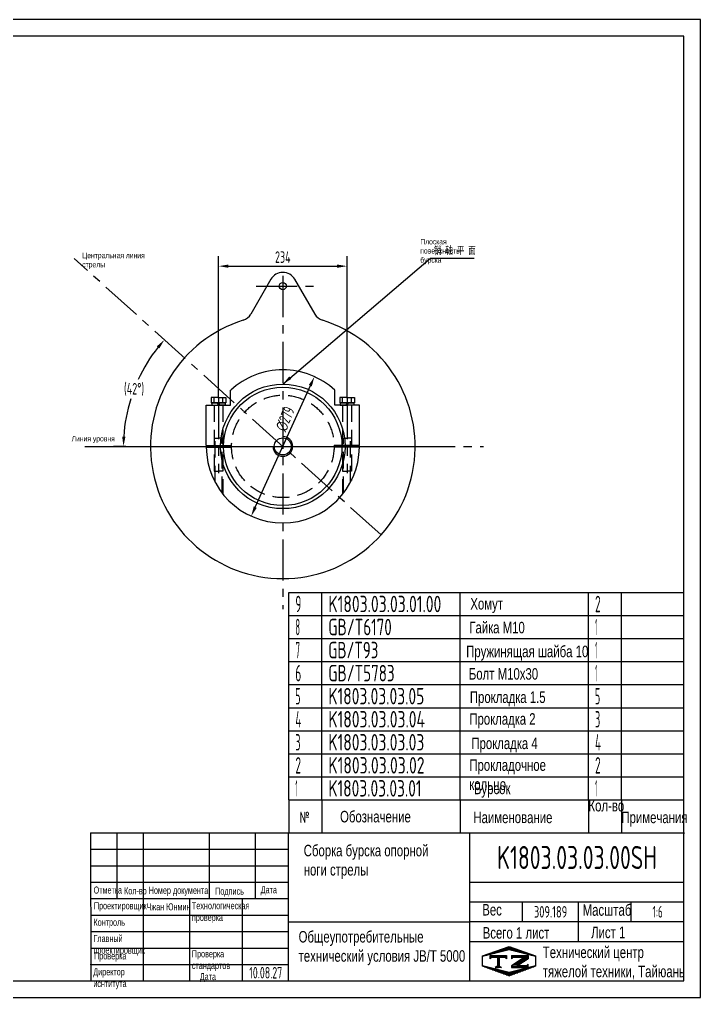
# Model space of a CAD drawing. Header units: millimetres. Extents: x 0 to 2520, y 0 to 1782.
# Drawn here: x 1279 to 2520, y 0 to 1782 of the extents above; entities that cross this region are included whole.
import ezdxf
from ezdxf.enums import TextEntityAlignment as Align

# ---------------------------------------------------------------- set-up
doc = ezdxf.new("R2010")
doc.units = ezdxf.units.MM
doc.header["$LTSCALE"] = 60
doc.linetypes.add('F', pattern=[0.75, 0.5, -0.25])
doc.linetypes.add('G', pattern=[2, 1.25, -0.25, 0.25, -0.25])
for name, color, linetype in [('01', 7, 'Continuous'), ('02', 1, 'Continuous'), ('04', 2, 'F'), ('05', 4, 'G'), ('08', 1, 'Continuous'), ('11', 3, 'Continuous'), ('THICK', 7, 'Continuous')]:
    doc.layers.add(name, color=color, linetype=linetype)
doc.styles.get("Standard").update_dxf_attribs({"font": 'isocp', "width": 0.707, "bigfont": 'intecad.shx'})
doc.dimstyles.new('INTE', dxfattribs={"dimscale": 6, "dimtxt": 3.5, "dimasz": 3, "dimexe": 3, "dimexo": 0, "dimgap": 1, "dimtad": 1, "dimdec": 0, "dimdsep": 46, "dimtxsty": 'Standard', "dimcen": 0, "dimclrd": 1, "dimclre": 1, "dimclrt": 3, "dimaunit": 1, "dimadec": 0, "dimazin": 0, "dimtfac": 1, "dimtmove": 0, "dimatfit": 0, "dimfxl": 1, "dimarcsym": 0})
doc.dimstyles.new('INTE$2', dxfattribs={"dimscale": 6, "dimtxt": 3.5, "dimasz": 3, "dimexe": 3, "dimexo": 0, "dimgap": 1, "dimtad": 1, "dimtih": 1, "dimtoh": 1, "dimdec": 0, "dimdsep": 46, "dimtxsty": 'Standard', "dimcen": 0, "dimclrd": 1, "dimclre": 1, "dimclrt": 3, "dimaunit": 1, "dimadec": 0, "dimazin": 0, "dimtfac": 1, "dimtmove": 0, "dimatfit": 0, "dimfxl": 1, "dimarcsym": 0})

# ---------------------------------------------------------------- blocks, each defined once
blk = doc.blocks.new('*D5')
at = {"layer": '08', "color": 1, "lineweight": -2}
blk.add_line((1473.3, 1004.2), (1450.8, 1004.2), dxfattribs=at)
for start, end in [(141.5535, 155.2394), (162.668, 176.4465)]:
    blk.add_arc((1759.1, 1004.2), 290.3, start, end, dxfattribs=at)
at = {"layer": '08', "color": 1}
for points in [[(1529.5, 1186.6), (1534.1, 1182.7), (1543.4, 1198.4)], [(1472.4, 1022.1), (1466.4, 1022.2), (1468.8, 1004.2)]]:
    blk.add_solid(points, dxfattribs=at)
at = {"layer": 'Defpoints', "color": 0}
for p in [(1378.7, 1346.7), (1502.8, 1140.4), (1473.3, 1004.2), (2069.8, 1004.2), (1938.2, 842.9)]:
    blk.add_point(p, dxfattribs=at)
at = {"layer": '08', "color": 3, "insert": (1488.1, 1108.2), "char_height": 21, "attachment_point": 5}
blk.add_mtext('(42°)', dxfattribs=at)
blk = doc.blocks.new('*D14')
at = {"layer": '08', "color": 1, "lineweight": -2}
for p, q in [((1642.1, 1092.2), (1642.1, 1350.6)), ((1876.1, 1092.2), (1876.1, 1350.6)), ((1660.1, 1332.6), (1858.1, 1332.6))]:
    blk.add_line(p, q, dxfattribs=at)
at = {"layer": '08', "color": 1}
for points in [[(1660.1, 1335.6), (1660.1, 1329.6), (1642.1, 1332.6)], [(1858.1, 1335.6), (1858.1, 1329.6), (1876.1, 1332.6)]]:
    blk.add_solid(points, dxfattribs=at)
at = {"layer": 'Defpoints', "color": 0}
for p in [(1876.1, 1332.6), (1642.1, 1092.2), (1876.1, 1092.2)]:
    blk.add_point(p, dxfattribs=at)
at = {"layer": '08', "color": 3, "insert": (1759.1, 1349.1), "char_height": 21, "attachment_point": 5}
blk.add_mtext('234', dxfattribs=at)
blk = doc.blocks.new('*U17')
at = {"layer": '01'}
for p, q in [((-12.2, 4.1), (-12.2, 0)), ((0, 4.1), (-12.2, 4.1)), ((-12.2, 0), (0, 0)), ((0, 0), (-2.4, 4.1)), ((0, 4.1), (2.4, 0)), ((0, 4.1), (12.2, 4.1)), ((12.2, 0), (0, 0)), ((12.2, 4.1), (12.2, 0))]:
    blk.add_line(p, q, dxfattribs=at)
at = {"layer": '05'}
blk.add_line((0, 6.2), (0, -2.1), dxfattribs=at)
blk = doc.blocks.new('*D18')
at = {"layer": '08', "color": 1, "lineweight": -2}
blk.add_line((1708.9, 893.5), (1809.3, 1114.9), dxfattribs=at)
at = {"layer": '08', "color": 1}
for points in [[(1806.5, 1116.1), (1812, 1113.6), (1816.7, 1131.2)], [(1706.2, 894.7), (1711.7, 892.2), (1701.5, 877.1)]]:
    blk.add_solid(points, dxfattribs=at)
at = {"layer": 'Defpoints', "color": 0}
for p in [(1816.7, 1131.2), (1701.5, 877.1)]:
    blk.add_point(p, dxfattribs=at)
at = {"layer": '08', "color": 3, "insert": (1763.7, 1054.2), "char_height": 21, "attachment_point": 5, "rotation": 65.6237}
blk.add_mtext('∅279', dxfattribs=at)
blk = doc.blocks.new('*U37')
at = {"layer": '01'}
for points in [[(415, 292), (25, 292)], [(415, 5), (415, 292)], [(25, 5), (415, 5)]]:
    blk.add_lwpolyline(points, dxfattribs=at)
at = {"layer": '02'}
for points in [[(420, 297), (0, 297)], [(420, 0), (420, 297)], [(0, 0), (420, 0)]]:
    blk.add_lwpolyline(points, dxfattribs=at)
blk = doc.blocks.new('*U40')
at = {"layer": '01'}
for p, q in [((0, -42), (0, 0)), ((720, -42), (720, 0))]:
    blk.add_line(p, q, dxfattribs=at)
at = {"layer": '02'}
for p, q in [((0, 0), (60, 0)), ((60, -42), (60, 0)), ((60, 0), (312, 0)), ((312, -42), (312, 0)), ((312, 0), (546, 0)), ((546, -42), (546, 0)), ((546, 0), (606, 0)), ((606, -42), (606, 0)), ((606, 0), (720, 0))]:
    blk.add_line(p, q, dxfattribs=at)
blk = doc.blocks.new('*U41')
at = {"layer": '01'}
for p, q in [((0, -42), (0, 0)), ((720, -42), (720, 0))]:
    blk.add_line(p, q, dxfattribs=at)
at = {"layer": '02'}
for p, q in [((0, 0), (60, 0)), ((60, -42), (60, 0)), ((60, 0), (312, 0)), ((312, -42), (312, 0)), ((312, 0), (546, 0)), ((546, -42), (546, 0)), ((546, 0), (606, 0)), ((606, -42), (606, 0)), ((606, 0), (720, 0))]:
    blk.add_line(p, q, dxfattribs=at)
blk = doc.blocks.new('*U42')
at = {"layer": '01'}
for p, q in [((0, -42), (0, 0)), ((720, -42), (720, 0))]:
    blk.add_line(p, q, dxfattribs=at)
at = {"layer": '02'}
for p, q in [((0, 0), (60, 0)), ((60, -42), (60, 0)), ((60, 0), (312, 0)), ((312, -42), (312, 0)), ((312, 0), (546, 0)), ((546, -42), (546, 0)), ((546, 0), (606, 0)), ((606, -42), (606, 0)), ((606, 0), (720, 0))]:
    blk.add_line(p, q, dxfattribs=at)
blk = doc.blocks.new('*U43')
at = {"layer": '01'}
for p, q in [((0, -42), (0, 0)), ((720, -42), (720, 0))]:
    blk.add_line(p, q, dxfattribs=at)
at = {"layer": '02'}
for p, q in [((0, 0), (60, 0)), ((60, -42), (60, 0)), ((60, 0), (312, 0)), ((312, -42), (312, 0)), ((312, 0), (546, 0)), ((546, -42), (546, 0)), ((546, 0), (606, 0)), ((606, -42), (606, 0)), ((606, 0), (720, 0))]:
    blk.add_line(p, q, dxfattribs=at)
blk = doc.blocks.new('*U44')
at = {"layer": '01'}
for p, q in [((0, -42), (0, 0)), ((720, -42), (720, 0))]:
    blk.add_line(p, q, dxfattribs=at)
at = {"layer": '02'}
for p, q in [((0, 0), (60, 0)), ((60, -42), (60, 0)), ((60, 0), (312, 0)), ((312, -42), (312, 0)), ((312, 0), (546, 0)), ((546, -42), (546, 0)), ((546, 0), (606, 0)), ((606, -42), (606, 0)), ((606, 0), (720, 0))]:
    blk.add_line(p, q, dxfattribs=at)
blk = doc.blocks.new('*U45')
at = {"layer": '01'}
for p, q in [((0, -42), (0, 0)), ((720, -42), (720, 0))]:
    blk.add_line(p, q, dxfattribs=at)
at = {"layer": '02'}
for p, q in [((0, 0), (60, 0)), ((60, -42), (60, 0)), ((60, 0), (312, 0)), ((312, -42), (312, 0)), ((312, 0), (546, 0)), ((546, -42), (546, 0)), ((546, 0), (606, 0)), ((606, -42), (606, 0)), ((606, 0), (720, 0))]:
    blk.add_line(p, q, dxfattribs=at)
blk = doc.blocks.new('*U46')
at = {"layer": '01'}
for p, q in [((0, -42), (0, 0)), ((720, -42), (720, 0))]:
    blk.add_line(p, q, dxfattribs=at)
at = {"layer": '02'}
for p, q in [((0, 0), (60, 0)), ((60, -42), (60, 0)), ((60, 0), (312, 0)), ((312, -42), (312, 0)), ((312, 0), (546, 0)), ((546, -42), (546, 0)), ((546, 0), (606, 0)), ((606, -42), (606, 0)), ((606, 0), (720, 0))]:
    blk.add_line(p, q, dxfattribs=at)
blk = doc.blocks.new('*U47')
at = {"layer": '01'}
for p, q in [((0, -42), (0, 0)), ((720, -42), (720, 0))]:
    blk.add_line(p, q, dxfattribs=at)
at = {"layer": '02'}
for p, q in [((0, 0), (60, 0)), ((60, -42), (60, 0)), ((60, 0), (312, 0)), ((312, -42), (312, 0)), ((312, 0), (546, 0)), ((546, -42), (546, 0)), ((546, 0), (606, 0)), ((606, -42), (606, 0)), ((606, 0), (720, 0))]:
    blk.add_line(p, q, dxfattribs=at)
blk = doc.blocks.new('*U48')
at = {"layer": '01'}
for p, q in [((0, -42), (0, 0)), ((0, 0), (60, 0)), ((60, 0), (312, 0)), ((312, 0), (546, 0)), ((546, 0), (606, 0)), ((606, 0), (720, 0)), ((720, -42), (720, 0))]:
    blk.add_line(p, q, dxfattribs=at)
at = {"layer": '02'}
for p, q in [((60, -42), (60, 0)), ((312, -42), (312, 0)), ((546, -42), (546, 0)), ((606, -42), (606, 0))]:
    blk.add_line(p, q, dxfattribs=at)
blk = doc.blocks.new('*X58')
at = {"color": 0}
for p, q in [((127.06, 7.8), (132.06, 7.8)), ((127.06, 7.5), (132.06, 7.5)), ((127.06, 7.2), (127.32, 7.2)), ((128.77, 6), (130.57, 6)), ((129.23, 6.3), (131.04, 6.3)), ((129.7, 6.6), (131.51, 6.6)), ((130.16, 6.9), (131.98, 6.9)), ((130.62, 7.2), (132.06, 7.2)), ((127.84, 5.4), (129.64, 5.4)), ((128.3, 5.7), (130.1, 5.7))]:
    blk.add_line(p, q, dxfattribs=at)
blk = doc.blocks.new('*X59')
at = {"color": 0}
for p, q in [((127.06, 4.8), (132.06, 4.8)), ((127.06, 4.5), (132.06, 4.5)), ((131.84, 5.1), (132.06, 5.1))]:
    blk.add_line(p, q, dxfattribs=at)
blk = doc.blocks.new('*X57')
at = {"color": 0}
for p, q in [((122.34, 4.5), (123.72, 4.5)), ((122.82, 4.8), (123.24, 4.8))]:
    blk.add_line(p, q, dxfattribs=at)
blk = doc.blocks.new('*X56')
at = {"color": 0}
for p, q in [((120.53, 7.8), (125.53, 7.8)), ((120.53, 7.5), (125.53, 7.5)), ((120.53, 7.2), (120.79, 7.2)), ((125.27, 7.2), (125.53, 7.2))]:
    blk.add_line(p, q, dxfattribs=at)
blk = doc.blocks.new('*X55')
at = {"color": 0}
for p, q in [((121.52, 9), (123.12, 9)), ((122.38, 9.3), (124.32, 9.3)), ((123.24, 9.6), (125.52, 9.6)), ((124.1, 9.9), (128.52, 9.9)), ((124.97, 10.2), (127.67, 10.2)), ((125.83, 10.5), (126.82, 10.5)), ((127.02, 9.6), (129.37, 9.6)), ((128.22, 9.3), (130.22, 9.3)), ((129.42, 9), (131.07, 9)), ((118.22, 7.8), (118.32, 7.8)), ((118.22, 7.5), (118.27, 7.5)), ((118.22, 7.2), (118.27, 7.2)), ((118.22, 6.9), (118.27, 6.9)), ((118.22, 6.6), (118.27, 6.6)), ((118.22, 6.3), (118.27, 6.3)), ((118.22, 6), (118.27, 6)), ((118.94, 8.1), (119.52, 8.1)), ((119.8, 8.4), (120.72, 8.4)), ((120.66, 8.7), (121.92, 8.7)), ((130.62, 8.7), (131.92, 8.7)), ((131.82, 8.4), (132.77, 8.4)), ((133.02, 8.1), (133.62, 8.1)), ((134.22, 7.8), (134.32, 7.8)), ((134.27, 7.5), (134.32, 7.5)), ((134.27, 7.2), (134.32, 7.2)), ((134.27, 6.9), (134.32, 6.9)), ((134.27, 6.6), (134.32, 6.6)), ((134.27, 6.3), (134.32, 6.3)), ((134.27, 6), (134.32, 6)), ((118.22, 5.7), (118.27, 5.7)), ((118.22, 5.4), (118.27, 5.4)), ((118.22, 5.1), (118.27, 5.1)), ((118.22, 4.8), (118.27, 4.8)), ((118.79, 4.5), (119.42, 4.5)), ((119.61, 4.2), (120.62, 4.2)), ((120.43, 3.9), (121.82, 3.9)), ((121.26, 3.6), (123.02, 3.6)), ((122.08, 3.3), (124.22, 3.3)), ((122.91, 3), (125.42, 3)), ((127.12, 3), (129.7, 3)), ((128.32, 3.3), (130.51, 3.3)), ((129.52, 3.6), (131.32, 3.6)), ((130.72, 3.9), (132.14, 3.9)), ((131.92, 4.2), (132.95, 4.2)), ((133.12, 4.5), (133.76, 4.5)), ((134.27, 5.7), (134.32, 5.7)), ((134.27, 5.4), (134.32, 5.4)), ((134.27, 5.1), (134.32, 5.1)), ((134.27, 4.8), (134.32, 4.8)), ((123.73, 2.7), (128.89, 2.7)), ((124.55, 2.4), (128.07, 2.4)), ((125.38, 2.1), (127.26, 2.1)), ((126.2, 1.8), (126.45, 1.8))]:
    blk.add_line(p, q, dxfattribs=at)

msp = doc.modelspace()

# ---------------------------------------------------------------- linework, layer by layer
for p, q in [((1737.4, 1308.7), (1700.9, 1245.4)), ((1780.7, 1308.7), (1817.3, 1245.4)), ((1759.1, 1117.7), (1759.1, 1117.7))]:
    msp.add_line(p, q)
msp.add_circle((1759.1, 1296.2), 6.5)
for centre, start, end in [((1759.1, 1296.2), 30, 150), ((1679.3, 1257.9), 287.4631, 330), ((1838.9, 1257.9), 210, 252.5369)]:
    msp.add_arc(centre, 25, start, end)
at = {"layer": '01', "color": 7, "linetype": 'Continuous'}
for p, q in [((1664.1, 1079.2), (1664.1, 1106.4)), ((1854.1, 1079.2), (1854.1, 1106.4)), ((1619.6, 1079.2), (1664.1, 1079.2)), ((1619.6, 1005.7), (1619.6, 1079.2)), ((1898.6, 1079.2), (1854.1, 1079.2)), ((1898.6, 1005.7), (1898.6, 1079.2))]:
    msp.add_line(p, q, dxfattribs=at)
at = {"layer": '01'}
for p, q in [((1628.7, 1093.3), (1628.7, 1083.3)), ((1642.1, 1093.3), (1628.7, 1093.3)), ((1634.1, 1083.3), (1634.1, 1093.3)), ((1642.1, 1093.3), (1655.5, 1093.3)), ((1650.1, 1083.3), (1650.1, 1093.3)), ((1655.5, 1093.3), (1655.5, 1083.3)), ((1862.7, 1093.3), (1862.7, 1083.3)), ((1876.1, 1093.3), (1862.7, 1093.3)), ((1868.1, 1083.3), (1868.1, 1093.3)), ((1876.1, 1093.3), (1889.5, 1093.3)), ((1884.1, 1083.3), (1884.1, 1093.3)), ((1889.5, 1093.3), (1889.5, 1083.3)), ((1628.7, 1083.3), (1642.1, 1083.3)), ((1655.5, 1083.3), (1642.1, 1083.3)), ((1862.7, 1083.3), (1876.1, 1083.3)), ((1889.5, 1083.3), (1876.1, 1083.3)), ((1619.6, 1005.7), (1665.6, 1005.7)), ((1619.6, 1002.7), (1665.6, 1002.7)), ((1898.6, 1005.7), (1852.6, 1005.7)), ((1898.6, 1002.7), (1852.6, 1002.7)), ((1770, 360), (2490, 360)), ((1770, 360), (1770, 300.1)), ((1830, 360), (1830, 300.1)), ((2082, 360), (2082, 300.1)), ((2316, 360), (2316, 300.1)), ((2376, 360), (2376, 300.1))]:
    msp.add_line(p, q, dxfattribs=at)
for radius in [113.5, 107.8]:
    msp.add_circle((1759.1, 1004.2), radius, dxfattribs=at)
at = {"layer": '01', "color": 7, "linetype": 'Continuous'}
msp.add_circle((1759.1, 1004.2), 15.5, dxfattribs=at)
for radius, start, end in [(241, 107.4631, 72.5369), (139.5, 90, 132.9092), (139.5, 47.0908, 90), (139.5, 180.5748, 270), (139.5, 270, 359.4252)]:
    msp.add_arc((1759.1, 1004.2), radius, start, end, dxfattribs=at)
at = {"layer": '01'}
for p in [(2490, 300), (2490, 298.8)]:
    msp.add_point(p, dxfattribs=at)
at = {"layer": '02', "color": 1, "linetype": 'Continuous'}
msp.add_arc((1759.1, 1004.2), 18, 180, 90, dxfattribs=at)
at = {"layer": '04', "color": 2, "linetype": 'F'}
for p, q in [((1634.1, 1079.2), (1634.1, 942.1)), ((1650.1, 1079.2), (1650.1, 917)), ((1868.1, 1079.2), (1868.1, 917)), ((1884.1, 1079.2), (1884.1, 942.1)), ((1634.1, 1019.3), (1642.1, 1019.3)), ((1635.7, 939), (1635.7, 1019.3)), ((1650.1, 1019.3), (1642.1, 1019.3)), ((1648.5, 919.1), (1648.5, 1019.3)), ((1868.1, 1019.3), (1876.1, 1019.3)), ((1869.7, 919.1), (1869.7, 1019.3)), ((1884.1, 1019.3), (1876.1, 1019.3)), ((1882.5, 939), (1882.5, 1019.3)), ((1634.1, 959.2), (1642.1, 959.2)), ((1650.1, 959.2), (1642.1, 959.2)), ((1868.1, 959.2), (1876.1, 959.2)), ((1884.1, 959.2), (1876.1, 959.2))]:
    msp.add_line(p, q, dxfattribs=at)
msp.add_circle((1759.1, 1004.2), 93.4, dxfattribs=at)
at = {"layer": '05', "color": 142, "linetype": 'G'}
msp.add_line((1938.2, 842.9), (1378.7, 1346.7), dxfattribs=at)
at = {"layer": '05'}
for p, q in [((1759.1, 1314.8), (1759.1, 707.8)), ((1710.3, 1296.2), (1819.4, 1296.2)), ((1642.1, 1092.2), (1642.1, 955.6)), ((1876.1, 1092.2), (1876.1, 955.6)), ((1398.4, 1004.2), (2124.5, 1004.2)), ((1473.3, 1004.2), (2069.8, 1004.2))]:
    msp.add_line(p, q, dxfattribs=at)
at = {"layer": 'THICK'}
for p, q in [((1408.7, 300.1), (1409.5, 30)), ((1408.7, 300.1), (2490, 300.1)), ((1457.5, 300), (1457.5, 300.1)), ((1457.5, 180.1), (1457.5, 300.1)), ((1505.5, 30), (1505.5, 300.1)), ((1625.6, 180.1), (1625.6, 300.1)), ((1709.6, 180.1), (1709.6, 300.1)), ((1769.6, 30), (1769.6, 300.1)), ((2099.8, 30), (2099.8, 300.1)), ((2490, 30), (2490, 300.1)), ((1409.5, 210.1), (1769.6, 210.1)), ((2099.8, 210.1), (2490, 210.1)), ((1409.5, 180.1), (1769.6, 180.1)), ((1589.6, 30), (1589.6, 180.1)), ((1685.6, 30), (1685.6, 180.1)), ((2099.8, 174.1), (2490, 174.1)), ((2195.9, 138.1), (2195.9, 174.1)), ((2297.9, 102), (2297.9, 174.1)), ((2394, 138.1), (2394, 174.1)), ((1769.6, 137.5), (2099.8, 137.5)), ((2099.8, 138.1), (2490, 138.1)), ((2099.8, 102), (2490, 102)), ((1409.5, 30), (2490, 30))]:
    msp.add_line(p, q, dxfattribs=at)
at = {"layer": 'THICK', "color": 3}
for p, q in [((1409.5, 270.1), (1769.6, 270.1)), ((1409.5, 240.1), (1769.6, 240.1)), ((1409.5, 150.1), (1769.6, 150.1)), ((1409.5, 120), (1769.6, 120)), ((1409.5, 90), (1769.6, 90)), ((2122.9, 75.7), (2171.6, 92.6)), ((2171.6, 92.6), (2219.6, 75.7)), ((2122.9, 56.8), (2122.9, 75.7)), ((2123.2, 75.3), (2171.3, 87.3)), ((2123.2, 57.3), (2123.2, 75.3)), ((2136.8, 70.2), (2136.8, 76.2)), ((2136.8, 76.2), (2166.8, 76.2)), ((2139.8, 73.2), (2136.8, 70.2)), ((2163.8, 73.2), (2139.8, 73.2)), ((2150.5, 73.2), (2150.5, 56.8)), ((2151.8, 73.2), (2151.8, 56.8)), ((2153.3, 73.2), (2153.3, 56.8)), ((2166.8, 70.2), (2163.8, 73.2)), ((2166.8, 76.2), (2166.8, 70.2)), ((2171.3, 87.3), (2219.3, 75.3)), ((2176, 76.2), (2176, 70.2)), ((2176, 76.2), (2206, 76.2)), ((2176, 70.2), (2179, 73.2)), ((2199.7, 73.2), (2176, 57.9)), ((2179, 73.2), (2199.7, 73.2)), ((2206, 76.2), (2206, 70.2)), ((2219.3, 75.3), (2219.3, 57.3)), ((2219.6, 75.7), (2219.6, 56.8)), ((1409.5, 60), (1769.6, 60)), ((2171.6, 39.1), (2122.9, 56.8)), ((2171.3, 45.3), (2123.2, 57.3)), ((2151.8, 58.2), (2146, 54.5)), ((2146, 54.5), (2151.8, 54.5)), ((2151.8, 58.2), (2157.6, 54.5)), ((2157.6, 54.5), (2151.8, 54.5)), ((2219.3, 57.3), (2171.3, 45.3)), ((2219.6, 56.8), (2171.6, 39.1)), ((2176, 57.9), (2176, 54.5)), ((2176, 54.5), (2206, 54.5)), ((2190.7, 60.4), (2186.1, 57.5)), ((2203, 57.5), (2186.1, 57.5)), ((2206, 70.3), (2190.7, 60.4)), ((2206, 60.5), (2203, 57.5)), ((2206, 54.5), (2206, 60.5))]:
    msp.add_line(p, q, dxfattribs=at)
for p in [(1409.5, 60), (1409.5, 30)]:
    msp.add_point(p, dxfattribs=at)

# ---------------------------------------------------------------- block references
at = {"layer": '01', "xscale": 6, "yscale": 6, "zscale": 6}
msp.add_blockref('*U37', (0, 0), dxfattribs=at)
at = {"layer": '01'}
for name, p in [('*U48', (1770, 738)), ('*U47', (1770, 696)), ('*U46', (1770, 654)), ('*U45', (1770, 612)), ('*U44', (1770, 570)), ('*U43', (1770, 528)), ('*U42', (1770, 486)), ('*U41', (1770, 444)), ('*U40', (1770, 402))]:
    msp.add_blockref(name, p, dxfattribs=at)
at = {"layer": '05'}
msp.add_blockref('*U17', (1642.1, 1079.2), dxfattribs=at)
at = {"layer": '05', "xscale": -1}
msp.add_blockref('*U17', (1876.1, 1079.2), dxfattribs=at)
at = {"layer": 'THICK', "color": 3, "xscale": 6.002927282441441, "yscale": 6.002927282441306, "zscale": 6.002927282441515}
for name in ['*X55', '*X56', '*X58', '*X57', '*X59']:
    msp.add_blockref(name, (1413.3, 28.5), dxfattribs=at)

# ---------------------------------------------------------------- texts
at = {"color": 3, "insert": (2034.5, 1352.9), "char_height": 14, "attachment_point": 7}
msp.add_mtext('销 轴 平 面', dxfattribs=at)
at = {"layer": '01', "attachment_point": 1}
for s, insert, char_height, width in [('{\\fArial|b0|i0|c204|p34;\\C3;Плоская поверхность бурска}', (2009.6, 1382.3), 10, 0.553), ('{\\fArial|b0|i0|c204|p34;\\C3;Линия уровня}', (1374.3, 1023.3), 10, 80.369), ('{\\fArial|b0|i0|c204|p34;\\C3;Прокладка 2}', (2098.9, 518), 21, 128.539), ('{\\fArial|b0|i0|c204|p34;\\C3;Прокладочное кольцо}', (2098.9, 433.9), 21, 0.945), ('{\\fArial|b0|i0|c204|p34;Обозначение}', (1863.4, 340), 21, 0.945), ('{\\fArial|b0|i0|c204|p34;Наименование}', (2106.3, 338.6), 21, 0.945)]:
    msp.add_mtext(s, dxfattribs=dict(at, insert=insert, char_height=char_height, width=width))
for s, insert, char_height in [('{\\fArial|b0|i0|c204|p34;\\C3;Центральная линия\\Pстрелы}', (1393.6, 1357.1), 10), ('{\\fArial|b0|i0|c204|p34;\\C3;Хомут}', (2100.8, 727.9), 21), ('{\\fArial|b0|i0|c204|p34;\\C3;Гайка М10}', (2098.9, 684.5), 21), ('{\\fArial|b0|i0|c204|p34;\\C3;Пружинящая шайба 10}', (2093.2, 641), 21), ('{\\fArial|b0|i0|c204|p34;\\C3;Болт М10х30}', (2098, 600.1), 21), ('{\\fArial|b0|i0|c204|p34;\\C3;Прокладка 1.5}', (2099.9, 557.6), 21), ('{\\fArial|b0|i0|c204|p34;\\C3;Прокладка 4}', (2102.7, 473.6), 21), ('{\\fArial|b0|i0|c204|p34;\\C3;Бурсок}', (2107.4, 391.4), 21), ('{\\fArial|b0|i0|c204|p34;Кол-во}', (2316, 360), 21), ('{\\Fisocp,intecad|c204;№}', (1789.9, 338.6), 21), ('{\\fArial|b0|i0|c204|p34;Примечания}', (2376, 338.6), 21), ('{\\fArial|b0|i0|c204|p34;\\C3;Сборка бурска опорной\\Pноги стрелы}', (1797.2, 278.2), 21), ('{\\fArial|b0|i0|c204|p34;Отметка}', (1414.4, 202.1), 12.8), ('{\\fArial|b0|i0|c204|p34;Кол-во}', (1469.9, 200.6), 12.8), ('{\\fArial|b0|i0|c204|p34;Номер документа}', (1514.8, 201.6), 12.8), ('{\\fArial|b0|i0|c204|p34;Подпись}', (1635.9, 200.1), 12.8), ('{\\fArial|b0|i0|c204|p34;Дата}', (1718.9, 202.6), 12.8), ('{\\fArial|b0|i0|c204|p34;Проектировщик}', (1414.9, 173.5), 12.8), ('{\\fArial|b0|i0|c204|p34;\\C3;Чжан Юнмин}', (1510.9, 171.5), 12.8), ('{\\fArial|b0|i0|c204|p34;Технологическая\\Pпроверка}', (1593.5, 173.6), 12.8), ('{\\fArial|b0|i0|c204|p34;Вес}', (2122.5, 170.3), 21), ('{\\fArial|b0|i0|c204|p34;Масштаб}', (2305.4, 169.8), 21), ('{\\fArial|b0|i0|c204|p34;Контроль}', (1414.2, 143.3), 12.8), ('{\\fArial|b0|i0|c204|p34;Всего 1 лист}', (2123.3, 128.2), 21), ('{\\fArial|b0|i0|c204|p34;Лист 1}', (2320.8, 129), 21), ('{\\fArial|b0|i0|c204|p34;Главный\\Pпроектировщик}', (1414.1, 113.9), 12.8), ('{\\fArial|b0|i0|c204|p34;Общеупотребительные \\Pтехнический условия \\fArial|b0|i0|c0|p34;JB/T 5000}', (1787.9, 121.1), 21), ('{\\fArial|b0|i0|c204|p34;Технический центр\\Pтяжелой техники, Тайюань}', (2232.8, 92.8), 21), ('{\\fArial|b0|i0|c204|p34;Проверка}', (1415.3, 82.1), 12.8), ('{\\fArial|b0|i0|c204|p34;Проверка\\Pстандартов}', (1593.4, 85.9), 12.8), ('{\\fArial|b0|i0|c204|p34;Директор\\Pиснтитута}', (1413.9, 53), 12.8), ('{\\fArial|b0|i0|c204|p34;Дата}', (1607.9, 44.4), 12.8)]:
    msp.add_mtext(s, dxfattribs=dict(at, insert=insert, char_height=char_height))
at = {"layer": '11'}
for s, height, width, p, p2 in [('9', 30, 0.579528, (1782, 702), (1792.8, 702)), ('K1803.03.03.01.00', 30, 0.69624, (1842, 702), (2047.9, 702)), ('2', 30, 0.562593, (2328, 702), (2338.3, 702)), ('8', 30, 0.514182, (1782, 660), (1790.5, 660)), ('GB/T6170', 30, 0.694489, (1842, 660), (1957.6, 660)), ('1', 30, 0.404, (2328, 660), (2332.2, 660)), ('7', 30, 0.514182, (1782, 618), (1790.5, 618)), ('GB/T93', 30, 0.691199, (1842, 618), (1933.1, 618)), ('1', 30, 0.404, (2328, 618), (2332.2, 618)), ('6', 30, 0.600695, (1782, 576), (1792.8, 576)), ('GB/T5783', 30, 0.695009, (1842, 576), (1962.8, 576)), ('1', 30, 0.404, (2328, 576), (2332.2, 576)), ('5', 30, 0.527686, (1782, 534), (1791.4, 534)), ('K1803.03.03.05', 30, 0.69437, (1842, 534), (2016.9, 534)), ('5', 30, 0.527686, (2328, 534), (2337.4, 534)), ('4', 30, 0.543846, (1782, 492), (1792.6, 492)), ('K1803.03.03.04', 30, 0.694457, (1842, 492), (2018.1, 492)), ('3', 30, 0.527686, (2328, 492), (2337.4, 492)), ('3', 30, 0.527686, (1782, 450), (1791.4, 450)), ('K1803.03.03.03', 30, 0.69437, (1842, 450), (2016.9, 450)), ('4', 30, 0.543846, (2328, 450), (2338.6, 450)), ('2', 30, 0.562593, (1782, 408), (1792.3, 408)), ('K1803.03.03.02', 30, 0.694398, (1842, 408), (2017.3, 408)), ('2', 30, 0.562593, (2328, 408), (2338.3, 408)), ('1', 30, 0.404, (1782, 366), (1786.2, 366)), ('K1803.03.03.01', 30, 0.693996, (1842, 366), (2011.8, 366)), ('1', 30, 0.404, (2328, 366), (2332.2, 366)), ('K1803.03.03.00SH', 42, 0.696347, (2149.4, 234), (2440.6, 234)), ('309.189', 21, 0.6819, (2216.7, 145.5), (2277.3, 145.5)), ('1:6', 21, 0.631229, (2432.7, 145.5), (2451.3, 145.5)), ('10.08.27', 21, 0.642055, (1698, 34.5), (1758, 34.5))]:
    msp.add_text(s, height=height, dxfattribs=dict(at, width=width)).set_placement(p, p2, align=Align.FIT)

# ---------------------------------------------------------------- dimensions: what is measured, and where the dimension line sits
at = {"layer": '08'}
dim = msp.add_linear_dim(base=(1876.1, 1332.6), p1=(1642.1, 1092.2), p2=(1876.1, 1092.2), dimstyle='INTE', override={"dimgap": 1, "dimdec": 0, "dimzin": 8, "dimpost": '<>', "dimtol": 0, "dimlim": 0, "dimtp": 0, "dimtm": 0, "dimtfac": 0.7}, dxfattribs=at)
dim.commit()
dim.dimension.update_dxf_attribs({"geometry": '*D14', "text_midpoint": (1759.1, 1332.6), "dimtype": 160})
dim = msp.add_angular_dim_2l(base=(1502.8, 1140.4), line1=((1473.3, 1004.2), (2069.8, 1004.2)), line2=((1938.2, 842.9), (1378.7, 1346.7)), text='(<>)', dimstyle='INTE$2', dxfattribs=at)
dim.commit()
dim.dimension.update_dxf_attribs({"geometry": '*D5', "text_midpoint": (1488.1, 1108.2)})
dim = msp.add_diameter_dim_2p(p1=(1701.5, 877.1), p2=(1816.7, 1131.2), dimstyle='INTE', dxfattribs=at)
dim.commit()
dim.dimension.update_dxf_attribs({"geometry": '*D18', "text_midpoint": (1778.7, 1047.4), "dimtype": 163})

# ---------------------------------------------------------------- leaders
at = {"annotation_type": 0, "has_hookline": 1, "hookline_direction": 0, "text_width": 56.1}
msp.add_leader([(1759.1, 1117.7), (2027.9, 1346.9), (2045.9, 1346.9)], dimstyle='INTE', dxfattribs=at)

doc.saveas('drawing.dxf')
